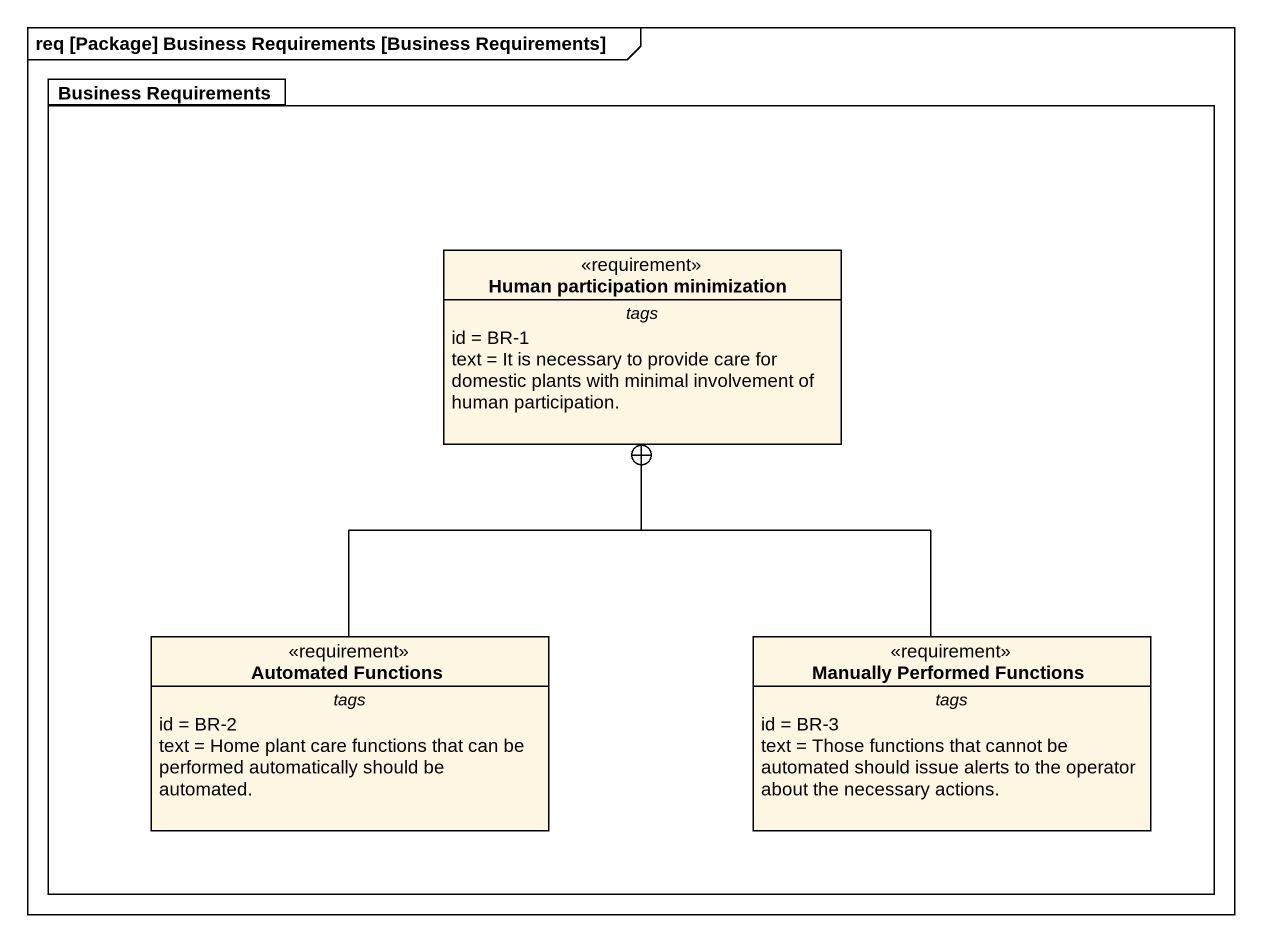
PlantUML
@startuml
mainframe req [Package] Business Requirements [Business Requirements]
hide circle
hide empty members
package "Business Requirements" as Business_Requirements {
  class "Human participation minimization" as Human_participation <<requirement>> {
    -- tags --
    id = BR-1
    text = It is necessary to provide care for domestic plants with minimal involvement of human participation.
  }
  class "Automated Functions" as Automated_Functions <<requirement>> {
    -- tags --
    id = BR-2
    text = Home plant care functions that can be performed automatically should be automated.
  }
  class "Manually Performed Functions" as Manually_Performed_Functions <<requirement>> {
    -- tags --
    id = BR-3
    text = Those functions that cannot be automated should issue alerts to the operator about the necessary actions.
  }
}
Automated_Functions -up-+ Human_participation
Manually_Performed_Functions -up-+ Human_participation
@enduml
